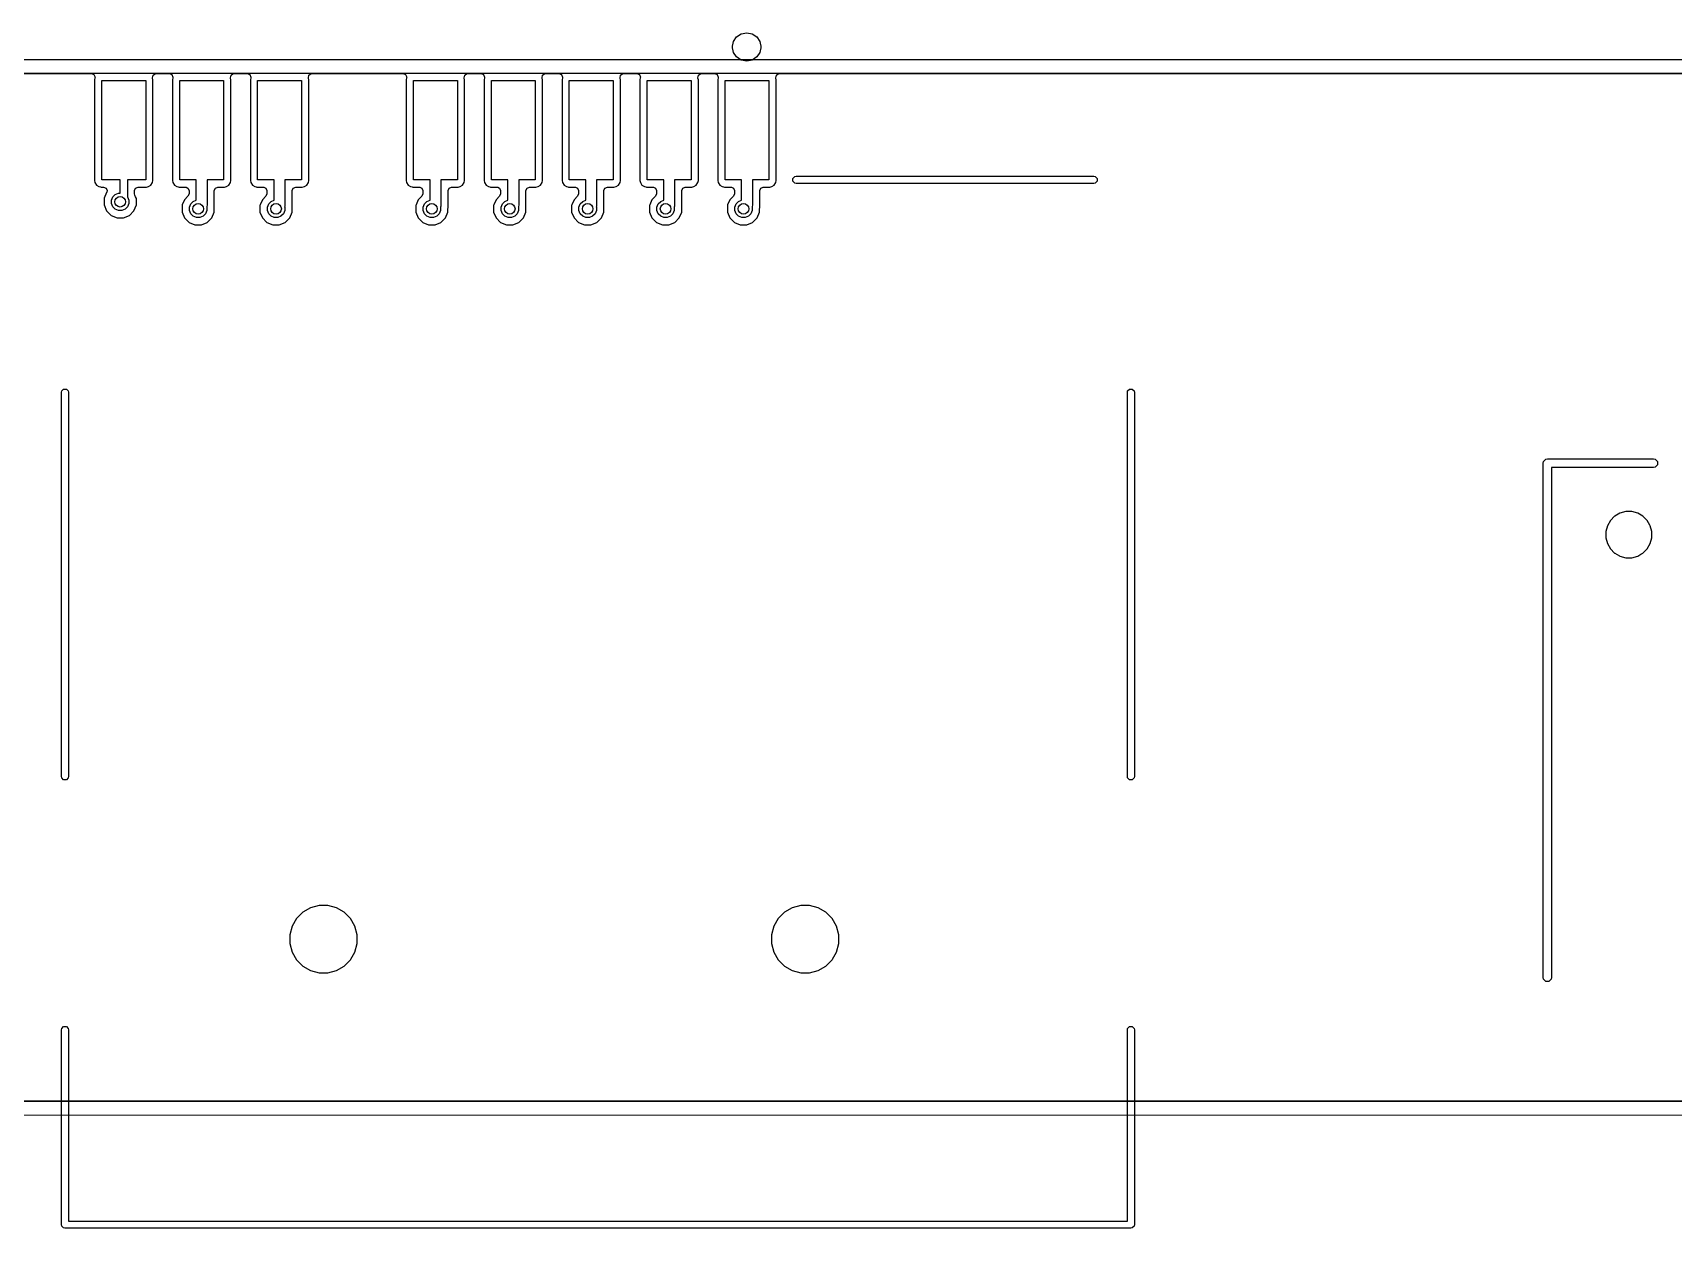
# Model space of a CAD drawing. Extents: x 92.1 to 184.9, y -117.4 to -66.6.
# Drawn here: x 109.37 to 132.53, y -117.39 to -100.52 of the extents above; entities that cross this region are included whole.
import ezdxf

# ---------------------------------------------------------------- set-up
doc = ezdxf.new("R2010")
doc.units = 0
doc.layers.add('BLACK', color=7, linetype='CONTINUOUS')

msp = doc.modelspace()

# ---------------------------------------------------------------- linework, layer by layer
at = {"layer": 'BLACK', "linetype": 'CONTINUOUS'}
for p, q in [((119.368463, -100.530224), (119.445, -100.515)), ((119.445, -100.515), (119.521537, -100.530224)), ((119.245, -100.715), (119.246921, -100.705342)), ((119.246921, -100.724657), (119.245, -100.715)), ((119.246921, -100.695491), (119.25069, -100.68639)), ((119.246921, -100.705342), (119.246921, -100.695491)), ((119.246921, -100.734509), (119.246921, -100.724657)), ((119.25069, -100.743609), (119.246921, -100.734509)), ((119.25069, -100.68639), (119.260224, -100.638463)), ((119.260224, -100.791537), (119.25069, -100.743609)), ((119.260224, -100.638463), (119.303579, -100.573579)), ((119.303579, -100.573579), (119.368463, -100.530224)), ((119.521537, -100.530224), (119.586421, -100.573579)), ((119.586421, -100.573579), (119.629776, -100.638463)), ((119.629776, -100.638463), (119.639309, -100.68639)), ((119.639309, -100.743609), (119.629776, -100.791537)), ((119.639309, -100.68639), (119.643079, -100.695491)), ((119.643079, -100.734509), (119.639309, -100.743609)), ((119.643079, -100.695491), (119.643079, -100.705342)), ((119.643079, -100.705342), (119.645, -100.715)), ((119.645, -100.715), (119.643079, -100.724657)), ((119.643079, -100.724657), (119.643079, -100.734509)), ((93.2, -100.89), (147.2, -100.89)), ((119.303579, -100.856421), (119.260224, -100.791537)), ((119.368463, -100.899776), (119.303579, -100.856421)), ((119.445, -100.915), (119.368463, -100.899776)), ((119.521537, -100.899776), (119.445, -100.915)), ((119.586421, -100.856421), (119.521537, -100.899776)), ((119.629776, -100.791537), (119.586421, -100.856421)), ((147.2, -101.09), (93.200003, -101.09)), ((93.232752, -101.0905), (110.194358, -101.0905)), ((110.194358, -101.0905), (110.229713, -101.105145)), ((110.229713, -101.105145), (110.244358, -101.1405)), ((110.243398, -101.150252), (110.2375, -101.179905)), ((110.2375, -101.179905), (110.2375, -101.179906)), ((110.2375, -101.179906), (110.2375, -101.179908)), ((110.2375, -101.179908), (110.2375, -102.600091)), ((110.244358, -101.1405), (110.243398, -101.150252)), ((110.34, -102.59), (110.34, -101.19)), ((110.34, -101.19), (110.96, -101.19)), ((110.96, -101.19), (110.96, -102.59)), ((111.056602, -101.150252), (111.06407, -101.11272)), ((111.057451, -101.154521), (111.056602, -101.150252)), ((111.062499, -101.179906), (111.057451, -101.154521)), ((111.0625, -102.600095), (111.062499, -101.179906)), ((111.06407, -101.11272), (111.09589, -101.09146)), ((111.09589, -101.09146), (111.105642, -101.0905)), ((111.105642, -101.0905), (111.294358, -101.0905)), ((111.294358, -101.0905), (111.329713, -101.105145)), ((111.329713, -101.105145), (111.344358, -101.1405)), ((111.343398, -101.150252), (111.3375, -101.179905)), ((111.3375, -101.179905), (111.3375, -101.179906)), ((111.3375, -101.179906), (111.3375, -101.179908)), ((111.3375, -101.179908), (111.3375, -102.600091)), ((111.344358, -101.1405), (111.343398, -101.150252)), ((111.44, -102.59), (111.44, -101.19)), ((111.44, -101.19), (112.06, -101.19)), ((112.06, -101.19), (112.06, -102.59)), ((112.156602, -101.150252), (112.16407, -101.11272)), ((112.157451, -101.154521), (112.156602, -101.150252)), ((112.162499, -101.179906), (112.157451, -101.154521)), ((112.1625, -102.600095), (112.162499, -101.179906)), ((112.16407, -101.11272), (112.19589, -101.09146)), ((112.19589, -101.09146), (112.205642, -101.0905)), ((112.205642, -101.0905), (112.394358, -101.0905)), ((112.394358, -101.0905), (112.429713, -101.105145)), ((112.429713, -101.105145), (112.444358, -101.1405)), ((112.443398, -101.150252), (112.4375, -101.179905)), ((112.4375, -101.179905), (112.4375, -101.179906)), ((112.4375, -101.179906), (112.4375, -101.179908)), ((112.4375, -101.179908), (112.4375, -102.600091)), ((112.444358, -101.1405), (112.443398, -101.150252)), ((112.54, -102.59), (112.54, -101.19)), ((112.54, -101.19), (113.16, -101.19)), ((113.16, -101.19), (113.16, -102.59)), ((113.256602, -101.150252), (113.26407, -101.11272)), ((113.257451, -101.154521), (113.256602, -101.150252)), ((113.262499, -101.179906), (113.257451, -101.154521)), ((113.2625, -102.600095), (113.262499, -101.179906)), ((113.26407, -101.11272), (113.29589, -101.09146)), ((113.29589, -101.09146), (113.305642, -101.0905)), ((113.305642, -101.0905), (114.594358, -101.0905)), ((114.594358, -101.0905), (114.629713, -101.105145)), ((114.629713, -101.105145), (114.644358, -101.1405)), ((114.643398, -101.150252), (114.6375, -101.179905)), ((114.6375, -101.179905), (114.6375, -101.179906)), ((114.6375, -101.179906), (114.6375, -101.179908)), ((114.6375, -101.179908), (114.6375, -102.600091)), ((114.644358, -101.1405), (114.643398, -101.150252)), ((114.74, -102.59), (114.74, -101.19)), ((114.74, -101.19), (115.36, -101.19)), ((115.36, -101.19), (115.36, -102.59)), ((115.456602, -101.150252), (115.46407, -101.11272)), ((115.457451, -101.154521), (115.456602, -101.150252)), ((115.462499, -101.179906), (115.457451, -101.154521)), ((115.4625, -102.600095), (115.462499, -101.179906)), ((115.46407, -101.11272), (115.49589, -101.09146)), ((115.49589, -101.09146), (115.505642, -101.0905)), ((115.505642, -101.0905), (115.694358, -101.0905)), ((115.694358, -101.0905), (115.729713, -101.105145)), ((115.729713, -101.105145), (115.744358, -101.1405)), ((115.743398, -101.150252), (115.7375, -101.179905)), ((115.7375, -101.179905), (115.7375, -101.179906)), ((115.7375, -101.179906), (115.7375, -101.179908)), ((115.7375, -101.179908), (115.7375, -102.600091)), ((115.744358, -101.1405), (115.743398, -101.150252)), ((115.84, -102.59), (115.84, -101.19)), ((115.84, -101.19), (116.46, -101.19)), ((116.46, -101.19), (116.46, -102.59)), ((116.556602, -101.150252), (116.56407, -101.11272)), ((116.557451, -101.154521), (116.556602, -101.150252)), ((116.562499, -101.179906), (116.557451, -101.154521)), ((116.5625, -102.600095), (116.562499, -101.179906)), ((116.56407, -101.11272), (116.59589, -101.09146)), ((116.59589, -101.09146), (116.605642, -101.0905)), ((116.605642, -101.0905), (116.794358, -101.0905)), ((116.794358, -101.0905), (116.829713, -101.105145)), ((116.829713, -101.105145), (116.844358, -101.1405)), ((116.843398, -101.150252), (116.8375, -101.179905)), ((116.8375, -101.179905), (116.8375, -101.179906)), ((116.8375, -101.179906), (116.8375, -101.179908)), ((116.8375, -101.179908), (116.8375, -102.600091)), ((116.844358, -101.1405), (116.843398, -101.150252)), ((116.94, -102.59), (116.94, -101.19)), ((116.94, -101.19), (117.56, -101.19)), ((117.56, -101.19), (117.56, -102.59)), ((117.656602, -101.150252), (117.66407, -101.11272)), ((117.657451, -101.154521), (117.656602, -101.150252)), ((117.662499, -101.179906), (117.657451, -101.154521)), ((117.6625, -102.600095), (117.662499, -101.179906)), ((117.66407, -101.11272), (117.69589, -101.09146)), ((117.69589, -101.09146), (117.705642, -101.0905)), ((117.705642, -101.0905), (117.894358, -101.0905)), ((117.894358, -101.0905), (117.929713, -101.105145)), ((117.929713, -101.105145), (117.944358, -101.1405)), ((117.943398, -101.150252), (117.9375, -101.179905)), ((117.9375, -101.179905), (117.9375, -101.179906)), ((117.9375, -101.179906), (117.9375, -101.179908)), ((117.9375, -101.179908), (117.9375, -102.600091)), ((117.944358, -101.1405), (117.943398, -101.150252)), ((118.04, -102.59), (118.04, -101.19)), ((118.04, -101.19), (118.66, -101.19)), ((118.66, -101.19), (118.66, -102.59)), ((118.756602, -101.150252), (118.76407, -101.11272)), ((118.757451, -101.154521), (118.756602, -101.150252)), ((118.762499, -101.179906), (118.757451, -101.154521)), ((118.7625, -102.600095), (118.762499, -101.179906)), ((118.76407, -101.11272), (118.79589, -101.09146)), ((118.79589, -101.09146), (118.805642, -101.0905)), ((118.805642, -101.0905), (118.994358, -101.0905)), ((118.994358, -101.0905), (119.029713, -101.105145)), ((119.029713, -101.105145), (119.044358, -101.1405)), ((119.043398, -101.150252), (119.0375, -101.179905)), ((119.0375, -101.179905), (119.0375, -101.179906)), ((119.0375, -101.179906), (119.0375, -101.179908)), ((119.0375, -101.179908), (119.0375, -102.600091)), ((119.044358, -101.1405), (119.043398, -101.150252)), ((119.14, -102.59), (119.14, -101.19)), ((119.14, -101.19), (119.76, -101.19)), ((119.76, -101.19), (119.76, -102.59)), ((119.856602, -101.150252), (119.86407, -101.11272)), ((119.857451, -101.154521), (119.856602, -101.150252)), ((119.862499, -101.179906), (119.857451, -101.154521)), ((119.8625, -102.600095), (119.862499, -101.179906)), ((119.86407, -101.11272), (119.89589, -101.09146)), ((119.89589, -101.09146), (119.905642, -101.0905)), ((119.905642, -101.0905), (142.9125, -101.0905)), ((110.2375, -102.600091), (110.237501, -102.600094)), ((110.237501, -102.600094), (110.243447, -102.629993)), ((110.5992, -102.59), (110.34, -102.59)), ((110.5992, -102.777402), (110.5992, -102.59)), ((110.96, -102.59), (110.7008, -102.59)), ((110.7008, -102.59), (110.7008, -102.82742)), ((111.056553, -102.629993), (111.0625, -102.600095)), ((111.3375, -102.600091), (111.337501, -102.600094)), ((111.337501, -102.600094), (111.343447, -102.629993)), ((111.6738, -102.59), (111.44, -102.59)), ((111.6738, -102.878153), (111.6738, -102.59)), ((112.06, -102.59), (111.8262, -102.59)), ((111.8262, -102.59), (111.8262, -102.95)), ((112.156553, -102.629993), (112.1625, -102.600095)), ((112.4375, -102.600091), (112.437501, -102.600094)), ((112.437501, -102.600094), (112.443447, -102.629993)), ((112.7738, -102.59), (112.54, -102.59)), ((112.7738, -102.878153), (112.7738, -102.59)), ((113.16, -102.59), (112.9262, -102.59)), ((112.9262, -102.59), (112.9262, -102.95)), ((113.256553, -102.629993), (113.2625, -102.600095)), ((114.6375, -102.600091), (114.637501, -102.600094)), ((114.637501, -102.600094), (114.643447, -102.629993)), ((114.9738, -102.59), (114.74, -102.59)), ((114.9738, -102.878153), (114.9738, -102.59)), ((115.36, -102.59), (115.1262, -102.59)), ((115.1262, -102.59), (115.1262, -102.95)), ((115.456553, -102.629993), (115.4625, -102.600095)), ((115.7375, -102.600091), (115.737501, -102.600094)), ((115.737501, -102.600094), (115.743447, -102.629993)), ((116.0738, -102.59), (115.84, -102.59)), ((116.0738, -102.878153), (116.0738, -102.59)), ((116.46, -102.59), (116.2262, -102.59)), ((116.2262, -102.59), (116.2262, -102.95)), ((116.556553, -102.629993), (116.5625, -102.600095)), ((116.8375, -102.600091), (116.837501, -102.600094)), ((116.837501, -102.600094), (116.843447, -102.629993)), ((117.1738, -102.59), (116.94, -102.59)), ((117.1738, -102.878153), (117.1738, -102.59)), ((117.56, -102.59), (117.3262, -102.59)), ((117.3262, -102.59), (117.3262, -102.95)), ((117.656553, -102.629993), (117.6625, -102.600095)), ((117.9375, -102.600091), (117.937501, -102.600094)), ((117.937501, -102.600094), (117.943447, -102.629993)), ((118.2738, -102.59), (118.04, -102.59)), ((118.2738, -102.878153), (118.2738, -102.59)), ((118.66, -102.59), (118.4262, -102.59)), ((118.4262, -102.59), (118.4262, -102.95)), ((118.756553, -102.629993), (118.7625, -102.600095)), ((119.0375, -102.600091), (119.037501, -102.600094)), ((119.037501, -102.600094), (119.043447, -102.629993)), ((119.3738, -102.59), (119.14, -102.59)), ((119.3738, -102.878153), (119.3738, -102.59)), ((119.76, -102.59), (119.5262, -102.59)), ((119.5262, -102.59), (119.5262, -102.95)), ((119.856553, -102.629993), (119.8625, -102.600095)), ((120.098806, -102.570866), (120.125866, -102.543806)), ((120.098806, -102.609134), (120.098806, -102.570866)), ((120.125866, -102.543806), (120.145, -102.54)), ((120.145, -102.54), (124.345, -102.54)), ((124.345, -102.54), (124.364134, -102.543806)), ((124.364134, -102.543806), (124.391194, -102.570866)), ((124.391194, -102.570866), (124.391194, -102.609134)), ((110.243447, -102.629993), (110.266102, -102.663898)), ((110.266102, -102.663898), (110.300007, -102.686553)), ((110.300007, -102.686553), (110.300009, -102.686553)), ((110.300009, -102.686553), (110.30001, -102.686554)), ((110.30001, -102.686554), (110.319847, -102.690499)), ((110.319847, -102.690499), (110.329905, -102.6925)), ((110.329905, -102.6925), (110.366132, -102.692499)), ((110.366132, -102.692499), (110.401486, -102.707143)), ((110.407135, -102.771131), (110.37387, -102.85144)), ((110.401486, -102.707143), (110.416132, -102.742498)), ((110.407709, -102.770273), (110.407135, -102.771131)), ((110.408304, -102.768309), (110.407709, -102.770273)), ((110.40902, -102.766582), (110.408304, -102.768309)), ((110.416132, -102.742498), (110.408849, -102.766511)), ((110.408849, -102.766511), (110.40902, -102.766582)), ((110.477402, -102.875614), (110.496066, -102.830554)), ((110.496066, -102.830554), (110.530554, -102.796066)), ((110.530554, -102.796066), (110.575614, -102.777402)), ((110.575614, -102.777402), (110.5992, -102.777402)), ((110.7008, -102.82742), (110.703934, -102.830554)), ((110.703934, -102.830554), (110.722598, -102.875614)), ((110.8033, -102.742499), (110.817945, -102.707144)), ((110.8033, -102.786377), (110.8033, -102.742499)), ((110.807106, -102.805511), (110.8033, -102.786377)), ((110.816684, -102.828636), (110.807106, -102.805511)), ((110.8275, -102.854747), (110.816684, -102.828636)), ((110.817945, -102.707144), (110.8533, -102.692499)), ((110.8533, -102.692499), (110.970092, -102.692499)), ((110.970092, -102.692499), (110.970094, -102.692499)), ((110.970094, -102.692499), (110.999993, -102.686553)), ((110.999993, -102.686553), (111.033898, -102.663898)), ((111.033898, -102.663898), (111.056553, -102.629993)), ((111.343447, -102.629993), (111.366102, -102.663898)), ((111.366102, -102.663898), (111.400007, -102.686553)), ((111.400007, -102.686553), (111.400009, -102.686553)), ((111.400009, -102.686553), (111.40001, -102.686554)), ((111.40001, -102.686554), (111.419847, -102.690499)), ((111.419847, -102.690499), (111.429905, -102.6925)), ((111.429905, -102.6925), (111.5213, -102.692499)), ((111.556656, -102.821611), (111.507136, -102.871131)), ((111.5213, -102.692499), (111.529199, -102.695771)), ((111.529199, -102.695771), (111.556655, -102.707143)), ((111.556655, -102.707143), (111.571145, -102.742123)), ((111.5713, -102.786256), (111.556656, -102.821611)), ((111.571145, -102.742123), (111.5713, -102.742499)), ((111.5713, -102.742499), (111.5713, -102.786256)), ((111.9287, -102.742498), (111.943345, -102.707144)), ((111.9287, -102.914454), (111.9287, -102.742498)), ((111.943345, -102.707144), (111.9787, -102.692499)), ((111.9787, -102.692499), (112.070092, -102.692499)), ((112.070092, -102.692499), (112.070094, -102.692499)), ((112.070094, -102.692499), (112.099993, -102.686553)), ((112.099993, -102.686553), (112.133898, -102.663898)), ((112.133898, -102.663898), (112.156553, -102.629993)), ((112.443447, -102.629993), (112.466102, -102.663898)), ((112.466102, -102.663898), (112.500007, -102.686553)), ((112.500007, -102.686553), (112.500009, -102.686553)), ((112.500009, -102.686553), (112.50001, -102.686554)), ((112.50001, -102.686554), (112.519847, -102.690499)), ((112.519847, -102.690499), (112.529905, -102.6925)), ((112.529905, -102.6925), (112.6213, -102.692499)), ((112.656656, -102.821611), (112.607136, -102.871131)), ((112.6213, -102.692499), (112.629199, -102.695771)), ((112.629199, -102.695771), (112.656655, -102.707143)), ((112.656655, -102.707143), (112.671145, -102.742123)), ((112.6713, -102.786256), (112.656656, -102.821611)), ((112.671145, -102.742123), (112.6713, -102.742499)), ((112.6713, -102.742499), (112.6713, -102.786256)), ((113.0287, -102.742498), (113.043345, -102.707144)), ((113.0287, -102.914454), (113.0287, -102.742498)), ((113.043345, -102.707144), (113.0787, -102.692499)), ((113.0787, -102.692499), (113.170092, -102.692499)), ((113.170092, -102.692499), (113.170094, -102.692499)), ((113.170094, -102.692499), (113.199993, -102.686553)), ((113.199993, -102.686553), (113.233898, -102.663898)), ((113.233898, -102.663898), (113.256553, -102.629993)), ((114.643447, -102.629993), (114.666102, -102.663898)), ((114.666102, -102.663898), (114.700007, -102.686553)), ((114.700007, -102.686553), (114.700009, -102.686553)), ((114.700009, -102.686553), (114.70001, -102.686554)), ((114.70001, -102.686554), (114.719847, -102.690499)), ((114.719847, -102.690499), (114.729905, -102.6925)), ((114.729905, -102.6925), (114.8213, -102.692499)), ((114.856656, -102.821611), (114.807136, -102.871131)), ((114.8213, -102.692499), (114.829199, -102.695771)), ((114.829199, -102.695771), (114.856655, -102.707143)), ((114.856655, -102.707143), (114.871145, -102.742123)), ((114.8713, -102.786256), (114.856656, -102.821611)), ((114.871145, -102.742123), (114.8713, -102.742499)), ((114.8713, -102.742499), (114.8713, -102.786256)), ((115.2287, -102.742498), (115.243345, -102.707144)), ((115.2287, -102.914454), (115.2287, -102.742498)), ((115.243345, -102.707144), (115.2787, -102.692499)), ((115.2787, -102.692499), (115.370092, -102.692499)), ((115.370092, -102.692499), (115.370094, -102.692499)), ((115.370094, -102.692499), (115.399993, -102.686553)), ((115.399993, -102.686553), (115.433898, -102.663898)), ((115.433898, -102.663898), (115.456553, -102.629993)), ((115.743447, -102.629993), (115.766102, -102.663898)), ((115.766102, -102.663898), (115.800007, -102.686553)), ((115.800007, -102.686553), (115.800009, -102.686553)), ((115.800009, -102.686553), (115.80001, -102.686554)), ((115.80001, -102.686554), (115.819847, -102.690499)), ((115.819847, -102.690499), (115.829905, -102.6925)), ((115.829905, -102.6925), (115.9213, -102.692499)), ((115.956656, -102.821611), (115.907136, -102.871131)), ((115.9213, -102.692499), (115.929199, -102.695771)), ((115.929199, -102.695771), (115.956655, -102.707143)), ((115.956655, -102.707143), (115.971145, -102.742123)), ((115.9713, -102.786256), (115.956656, -102.821611)), ((115.971145, -102.742123), (115.9713, -102.742499)), ((115.9713, -102.742499), (115.9713, -102.786256)), ((116.3287, -102.742498), (116.343345, -102.707144)), ((116.3287, -102.914454), (116.3287, -102.742498)), ((116.343345, -102.707144), (116.3787, -102.692499)), ((116.3787, -102.692499), (116.470092, -102.692499)), ((116.470092, -102.692499), (116.470094, -102.692499)), ((116.470094, -102.692499), (116.499993, -102.686553)), ((116.499993, -102.686553), (116.533898, -102.663898)), ((116.533898, -102.663898), (116.556553, -102.629993)), ((116.843447, -102.629993), (116.866102, -102.663898)), ((116.866102, -102.663898), (116.900007, -102.686553)), ((116.900007, -102.686553), (116.900009, -102.686553)), ((116.900009, -102.686553), (116.90001, -102.686554)), ((116.90001, -102.686554), (116.919847, -102.690499)), ((116.919847, -102.690499), (116.929905, -102.6925)), ((116.929905, -102.6925), (117.0213, -102.692499)), ((117.056656, -102.821611), (117.007136, -102.871131)), ((117.0213, -102.692499), (117.029199, -102.695771)), ((117.029199, -102.695771), (117.056655, -102.707143)), ((117.056655, -102.707143), (117.071145, -102.742123)), ((117.0713, -102.786256), (117.056656, -102.821611)), ((117.071145, -102.742123), (117.0713, -102.742499)), ((117.0713, -102.742499), (117.0713, -102.786256)), ((117.4287, -102.742498), (117.443345, -102.707144)), ((117.4287, -102.914454), (117.4287, -102.742498)), ((117.443345, -102.707144), (117.4787, -102.692499)), ((117.4787, -102.692499), (117.570092, -102.692499)), ((117.570092, -102.692499), (117.570094, -102.692499)), ((117.570094, -102.692499), (117.599993, -102.686553)), ((117.599993, -102.686553), (117.633898, -102.663898)), ((117.633898, -102.663898), (117.656553, -102.629993)), ((117.943447, -102.629993), (117.966102, -102.663898)), ((117.966102, -102.663898), (118.000007, -102.686553)), ((118.000007, -102.686553), (118.000009, -102.686553)), ((118.000009, -102.686553), (118.00001, -102.686554)), ((118.00001, -102.686554), (118.019847, -102.690499)), ((118.019847, -102.690499), (118.029905, -102.6925)), ((118.029905, -102.6925), (118.1213, -102.692499)), ((118.156656, -102.821611), (118.107136, -102.871131)), ((118.1213, -102.692499), (118.129199, -102.695771)), ((118.129199, -102.695771), (118.156655, -102.707143)), ((118.156655, -102.707143), (118.171145, -102.742123)), ((118.1713, -102.786256), (118.156656, -102.821611)), ((118.171145, -102.742123), (118.1713, -102.742499)), ((118.1713, -102.742499), (118.1713, -102.786256)), ((118.5287, -102.742498), (118.543345, -102.707144)), ((118.5287, -102.914454), (118.5287, -102.742498)), ((118.543345, -102.707144), (118.5787, -102.692499)), ((118.5787, -102.692499), (118.670092, -102.692499)), ((118.670092, -102.692499), (118.670094, -102.692499)), ((118.670094, -102.692499), (118.699993, -102.686553)), ((118.699993, -102.686553), (118.733898, -102.663898)), ((118.733898, -102.663898), (118.756553, -102.629993)), ((119.043447, -102.629993), (119.066102, -102.663898)), ((119.066102, -102.663898), (119.100007, -102.686553)), ((119.100007, -102.686553), (119.100009, -102.686553)), ((119.100009, -102.686553), (119.10001, -102.686554)), ((119.10001, -102.686554), (119.119847, -102.690499)), ((119.119847, -102.690499), (119.129905, -102.6925)), ((119.129905, -102.6925), (119.2213, -102.692499)), ((119.256656, -102.821611), (119.207136, -102.871131)), ((119.2213, -102.692499), (119.229199, -102.695771)), ((119.229199, -102.695771), (119.256655, -102.707143)), ((119.256655, -102.707143), (119.271145, -102.742123)), ((119.2713, -102.786256), (119.256656, -102.821611)), ((119.271145, -102.742123), (119.2713, -102.742499)), ((119.2713, -102.742499), (119.2713, -102.786256)), ((119.6287, -102.742498), (119.643345, -102.707144)), ((119.6287, -102.914454), (119.6287, -102.742498)), ((119.643345, -102.707144), (119.6787, -102.692499)), ((119.6787, -102.692499), (119.770092, -102.692499)), ((119.770092, -102.692499), (119.770094, -102.692499)), ((119.770094, -102.692499), (119.799993, -102.686553)), ((119.799993, -102.686553), (119.833898, -102.663898)), ((119.833898, -102.663898), (119.856553, -102.629993)), ((120.125866, -102.636194), (120.098806, -102.609134)), ((120.145, -102.64), (120.125866, -102.636194)), ((124.345, -102.64), (120.145, -102.64)), ((124.364134, -102.636194), (124.345, -102.64)), ((124.391194, -102.609134), (124.364134, -102.636194)), ((110.37387, -102.85144), (110.3725, -102.854747)), ((110.3725, -102.854747), (110.3725, -102.945253)), ((110.3725, -102.945253), (110.407135, -103.028868)), ((110.407135, -103.028868), (110.471132, -103.092865)), ((110.477402, -102.924386), (110.477402, -102.875614)), ((110.496066, -102.969446), (110.477402, -102.924386)), ((110.530554, -103.003934), (110.496066, -102.969446)), ((110.575614, -103.022598), (110.530554, -103.003934)), ((110.624386, -103.022598), (110.575614, -103.022598)), ((110.669446, -103.003934), (110.624386, -103.022598)), ((110.703934, -102.969446), (110.669446, -103.003934)), ((110.722598, -102.924386), (110.703934, -102.969446)), ((110.722598, -102.875614), (110.722598, -102.924386)), ((110.728868, -103.092865), (110.792865, -103.028868)), ((110.792865, -103.028868), (110.8275, -102.945253)), ((110.8275, -102.945253), (110.8275, -102.854747)), ((111.476433, -102.945253), (111.4725, -102.954747)), ((111.4725, -102.954747), (111.4725, -103.045253)), ((111.4725, -103.045253), (111.507135, -103.128868)), ((111.507134, -102.871134), (111.476433, -102.945253)), ((111.507136, -102.871131), (111.507134, -102.871134)), ((111.577402, -102.975614), (111.596066, -102.930554)), ((111.577402, -103.024386), (111.577402, -102.975614)), ((111.596066, -103.069446), (111.577402, -103.024386)), ((111.596066, -102.930554), (111.630554, -102.896066)), ((111.630554, -102.896066), (111.6738, -102.878153)), ((111.822598, -103.024386), (111.803934, -103.069446)), ((111.824736, -102.964866), (111.82144, -102.97282)), ((111.82144, -102.97282), (111.822598, -102.975614)), ((111.822598, -102.975614), (111.822598, -103.024386)), ((111.8262, -102.95), (111.824736, -102.964866)), ((111.892865, -103.128868), (111.9275, -103.045253)), ((111.9275, -102.996502), (111.928461, -102.986745)), ((111.9275, -103.045253), (111.9275, -102.996502)), ((111.928461, -102.986745), (111.928698, -102.985548)), ((111.928698, -102.985548), (111.9287, -102.985546)), ((111.9287, -102.985546), (111.9287, -102.914454)), ((112.576433, -102.945253), (112.5725, -102.954747)), ((112.5725, -102.954747), (112.5725, -103.045253)), ((112.5725, -103.045253), (112.607135, -103.128868)), ((112.607134, -102.871134), (112.576433, -102.945253)), ((112.607136, -102.871131), (112.607134, -102.871134)), ((112.677402, -102.975614), (112.696066, -102.930554)), ((112.677402, -103.024386), (112.677402, -102.975614)), ((112.696066, -103.069446), (112.677402, -103.024386)), ((112.696066, -102.930554), (112.730554, -102.896066)), ((112.730554, -102.896066), (112.7738, -102.878153)), ((112.922598, -103.024386), (112.903934, -103.069446)), ((112.924736, -102.964866), (112.92144, -102.97282)), ((112.92144, -102.97282), (112.922598, -102.975614)), ((112.922598, -102.975614), (112.922598, -103.024386)), ((112.9262, -102.95), (112.924736, -102.964866)), ((112.992865, -103.128868), (113.0275, -103.045253)), ((113.0275, -102.996502), (113.028461, -102.986745)), ((113.0275, -103.045253), (113.0275, -102.996502)), ((113.028461, -102.986745), (113.028698, -102.985548)), ((113.028698, -102.985548), (113.0287, -102.985546)), ((113.0287, -102.985546), (113.0287, -102.914454)), ((114.776433, -102.945253), (114.7725, -102.954747)), ((114.7725, -102.954747), (114.7725, -103.045253)), ((114.7725, -103.045253), (114.807135, -103.128868)), ((114.807134, -102.871134), (114.776433, -102.945253)), ((114.807136, -102.871131), (114.807134, -102.871134)), ((114.877402, -102.975614), (114.896066, -102.930554)), ((114.877402, -103.024386), (114.877402, -102.975614)), ((114.896066, -103.069446), (114.877402, -103.024386)), ((114.896066, -102.930554), (114.930554, -102.896066)), ((114.930554, -102.896066), (114.9738, -102.878153)), ((115.122598, -103.024386), (115.103934, -103.069446)), ((115.124736, -102.964866), (115.12144, -102.97282)), ((115.12144, -102.97282), (115.122598, -102.975614)), ((115.122598, -102.975614), (115.122598, -103.024386)), ((115.1262, -102.95), (115.124736, -102.964866)), ((115.192865, -103.128868), (115.2275, -103.045253)), ((115.2275, -102.996502), (115.228461, -102.986745)), ((115.2275, -103.045253), (115.2275, -102.996502)), ((115.228461, -102.986745), (115.228698, -102.985548)), ((115.228698, -102.985548), (115.2287, -102.985546)), ((115.2287, -102.985546), (115.2287, -102.914454)), ((115.876433, -102.945253), (115.8725, -102.954747)), ((115.8725, -102.954747), (115.8725, -103.045253)), ((115.8725, -103.045253), (115.907135, -103.128868)), ((115.907134, -102.871134), (115.876433, -102.945253)), ((115.907136, -102.871131), (115.907134, -102.871134)), ((115.977402, -102.975614), (115.996066, -102.930554)), ((115.977402, -103.024386), (115.977402, -102.975614)), ((115.996066, -103.069446), (115.977402, -103.024386)), ((115.996066, -102.930554), (116.030554, -102.896066)), ((116.030554, -102.896066), (116.0738, -102.878153)), ((116.222598, -103.024386), (116.203934, -103.069446)), ((116.224736, -102.964866), (116.22144, -102.97282)), ((116.22144, -102.97282), (116.222598, -102.975614)), ((116.222598, -102.975614), (116.222598, -103.024386)), ((116.2262, -102.95), (116.224736, -102.964866)), ((116.292865, -103.128868), (116.3275, -103.045253)), ((116.3275, -102.996502), (116.328461, -102.986745)), ((116.3275, -103.045253), (116.3275, -102.996502)), ((116.328461, -102.986745), (116.328698, -102.985548)), ((116.328698, -102.985548), (116.3287, -102.985546)), ((116.3287, -102.985546), (116.3287, -102.914454)), ((116.976433, -102.945253), (116.9725, -102.954747)), ((116.9725, -102.954747), (116.9725, -103.045253)), ((116.9725, -103.045253), (117.007135, -103.128868)), ((117.007134, -102.871134), (116.976433, -102.945253)), ((117.007136, -102.871131), (117.007134, -102.871134)), ((117.077402, -102.975614), (117.096066, -102.930554)), ((117.077402, -103.024386), (117.077402, -102.975614)), ((117.096066, -103.069446), (117.077402, -103.024386)), ((117.096066, -102.930554), (117.130554, -102.896066)), ((117.130554, -102.896066), (117.1738, -102.878153)), ((117.322598, -103.024386), (117.303934, -103.069446)), ((117.324736, -102.964866), (117.32144, -102.97282)), ((117.32144, -102.97282), (117.322598, -102.975614)), ((117.322598, -102.975614), (117.322598, -103.024386)), ((117.3262, -102.95), (117.324736, -102.964866)), ((117.392865, -103.128868), (117.4275, -103.045253)), ((117.4275, -102.996502), (117.428461, -102.986745)), ((117.4275, -103.045253), (117.4275, -102.996502)), ((117.428461, -102.986745), (117.428698, -102.985548)), ((117.428698, -102.985548), (117.4287, -102.985546)), ((117.4287, -102.985546), (117.4287, -102.914454)), ((118.076433, -102.945253), (118.0725, -102.954747)), ((118.0725, -102.954747), (118.0725, -103.045253)), ((118.0725, -103.045253), (118.107135, -103.128868)), ((118.107134, -102.871134), (118.076433, -102.945253)), ((118.107136, -102.871131), (118.107134, -102.871134)), ((118.177402, -102.975614), (118.196066, -102.930554)), ((118.177402, -103.024386), (118.177402, -102.975614)), ((118.196066, -103.069446), (118.177402, -103.024386)), ((118.196066, -102.930554), (118.230554, -102.896066)), ((118.230554, -102.896066), (118.2738, -102.878153)), ((118.422598, -103.024386), (118.403934, -103.069446)), ((118.424736, -102.964866), (118.42144, -102.97282)), ((118.42144, -102.97282), (118.422598, -102.975614)), ((118.422598, -102.975614), (118.422598, -103.024386)), ((118.4262, -102.95), (118.424736, -102.964866)), ((118.492865, -103.128868), (118.5275, -103.045253)), ((118.5275, -102.996502), (118.528461, -102.986745)), ((118.5275, -103.045253), (118.5275, -102.996502)), ((118.528461, -102.986745), (118.528698, -102.985548)), ((118.528698, -102.985548), (118.5287, -102.985546)), ((118.5287, -102.985546), (118.5287, -102.914454)), ((119.176433, -102.945253), (119.1725, -102.954747)), ((119.1725, -102.954747), (119.1725, -103.045253)), ((119.1725, -103.045253), (119.207135, -103.128868)), ((119.207134, -102.871134), (119.176433, -102.945253)), ((119.207136, -102.871131), (119.207134, -102.871134)), ((119.277402, -102.975614), (119.296066, -102.930554)), ((119.277402, -103.024386), (119.277402, -102.975614)), ((119.296066, -103.069446), (119.277402, -103.024386)), ((119.296066, -102.930554), (119.330554, -102.896066)), ((119.330554, -102.896066), (119.3738, -102.878153)), ((119.522598, -103.024386), (119.503934, -103.069446)), ((119.524736, -102.964866), (119.52144, -102.97282)), ((119.52144, -102.97282), (119.522598, -102.975614)), ((119.522598, -102.975614), (119.522598, -103.024386)), ((119.5262, -102.95), (119.524736, -102.964866)), ((119.592865, -103.128868), (119.6275, -103.045253)), ((119.6275, -102.996502), (119.628461, -102.986745)), ((119.6275, -103.045253), (119.6275, -102.996502)), ((119.628461, -102.986745), (119.628698, -102.985548)), ((119.628698, -102.985548), (119.6287, -102.985546)), ((119.6287, -102.985546), (119.6287, -102.914454)), ((110.471132, -103.092865), (110.554747, -103.1275)), ((110.554747, -103.1275), (110.554749, -103.1275)), ((110.554749, -103.1275), (110.645251, -103.1275)), ((110.645251, -103.1275), (110.645253, -103.1275)), ((110.645253, -103.1275), (110.728868, -103.092865)), ((111.507135, -103.128868), (111.571132, -103.192865)), ((111.571132, -103.192865), (111.654747, -103.2275)), ((111.630554, -103.103934), (111.596066, -103.069446)), ((111.675614, -103.122598), (111.630554, -103.103934)), ((111.654747, -103.2275), (111.654749, -103.2275)), ((111.654749, -103.2275), (111.745251, -103.2275)), ((111.724386, -103.122598), (111.675614, -103.122598)), ((111.769446, -103.103934), (111.724386, -103.122598)), ((111.745251, -103.2275), (111.745253, -103.2275)), ((111.745253, -103.2275), (111.828868, -103.192865)), ((111.803934, -103.069446), (111.769446, -103.103934)), ((111.828868, -103.192865), (111.892865, -103.128868)), ((112.607135, -103.128868), (112.671132, -103.192865)), ((112.671132, -103.192865), (112.754747, -103.2275)), ((112.730554, -103.103934), (112.696066, -103.069446)), ((112.775614, -103.122598), (112.730554, -103.103934)), ((112.754747, -103.2275), (112.754749, -103.2275)), ((112.754749, -103.2275), (112.845251, -103.2275)), ((112.824386, -103.122598), (112.775614, -103.122598)), ((112.869446, -103.103934), (112.824386, -103.122598)), ((112.845251, -103.2275), (112.845253, -103.2275)), ((112.845253, -103.2275), (112.928868, -103.192865)), ((112.903934, -103.069446), (112.869446, -103.103934)), ((112.928868, -103.192865), (112.992865, -103.128868)), ((114.807135, -103.128868), (114.871132, -103.192865)), ((114.871132, -103.192865), (114.954747, -103.2275)), ((114.930554, -103.103934), (114.896066, -103.069446)), ((114.975614, -103.122598), (114.930554, -103.103934)), ((114.954747, -103.2275), (114.954749, -103.2275)), ((114.954749, -103.2275), (115.045251, -103.2275)), ((115.024386, -103.122598), (114.975614, -103.122598)), ((115.069446, -103.103934), (115.024386, -103.122598)), ((115.045251, -103.2275), (115.045253, -103.2275)), ((115.045253, -103.2275), (115.128868, -103.192865)), ((115.103934, -103.069446), (115.069446, -103.103934)), ((115.128868, -103.192865), (115.192865, -103.128868)), ((115.907135, -103.128868), (115.971132, -103.192865)), ((115.971132, -103.192865), (116.054747, -103.2275)), ((116.030554, -103.103934), (115.996066, -103.069446)), ((116.075614, -103.122598), (116.030554, -103.103934)), ((116.054747, -103.2275), (116.054749, -103.2275)), ((116.054749, -103.2275), (116.145251, -103.2275)), ((116.124386, -103.122598), (116.075614, -103.122598)), ((116.169446, -103.103934), (116.124386, -103.122598)), ((116.145251, -103.2275), (116.145253, -103.2275)), ((116.145253, -103.2275), (116.228868, -103.192865)), ((116.203934, -103.069446), (116.169446, -103.103934)), ((116.228868, -103.192865), (116.292865, -103.128868)), ((117.007135, -103.128868), (117.071132, -103.192865)), ((117.071132, -103.192865), (117.154747, -103.2275)), ((117.130554, -103.103934), (117.096066, -103.069446)), ((117.175614, -103.122598), (117.130554, -103.103934)), ((117.154747, -103.2275), (117.154749, -103.2275)), ((117.154749, -103.2275), (117.245251, -103.2275)), ((117.224386, -103.122598), (117.175614, -103.122598)), ((117.269446, -103.103934), (117.224386, -103.122598)), ((117.245251, -103.2275), (117.245253, -103.2275)), ((117.245253, -103.2275), (117.328868, -103.192865)), ((117.303934, -103.069446), (117.269446, -103.103934)), ((117.328868, -103.192865), (117.392865, -103.128868)), ((118.107135, -103.128868), (118.171132, -103.192865)), ((118.171132, -103.192865), (118.254747, -103.2275)), ((118.230554, -103.103934), (118.196066, -103.069446)), ((118.275614, -103.122598), (118.230554, -103.103934)), ((118.254747, -103.2275), (118.254749, -103.2275)), ((118.254749, -103.2275), (118.345251, -103.2275)), ((118.324386, -103.122598), (118.275614, -103.122598)), ((118.369446, -103.103934), (118.324386, -103.122598)), ((118.345251, -103.2275), (118.345253, -103.2275)), ((118.345253, -103.2275), (118.428868, -103.192865)), ((118.403934, -103.069446), (118.369446, -103.103934)), ((118.428868, -103.192865), (118.492865, -103.128868)), ((119.207135, -103.128868), (119.271132, -103.192865)), ((119.271132, -103.192865), (119.354747, -103.2275)), ((119.330554, -103.103934), (119.296066, -103.069446)), ((119.375614, -103.122598), (119.330554, -103.103934)), ((119.354747, -103.2275), (119.354749, -103.2275)), ((119.354749, -103.2275), (119.445251, -103.2275)), ((119.424386, -103.122598), (119.375614, -103.122598)), ((119.469446, -103.103934), (119.424386, -103.122598)), ((119.445251, -103.2275), (119.445253, -103.2275)), ((119.445253, -103.2275), (119.528868, -103.192865)), ((119.503934, -103.069446), (119.469446, -103.103934)), ((119.528868, -103.192865), (119.592865, -103.128868)), ((109.77, -105.59), (109.773806, -105.570866)), ((109.77, -111.015), (109.77, -105.59)), ((109.773806, -105.570866), (109.800866, -105.543806)), ((109.800866, -105.543806), (109.839134, -105.543806)), ((109.839134, -105.543806), (109.866194, -105.570866)), ((109.866194, -105.570866), (109.87, -105.59)), ((109.87, -105.59), (109.87, -111.015)), ((124.82, -105.59), (124.823806, -105.570866)), ((124.82, -111.015), (124.82, -105.59)), ((124.823806, -105.570866), (124.850866, -105.543806)), ((124.850866, -105.543806), (124.889134, -105.543806)), ((124.889134, -105.543806), (124.916194, -105.570866)), ((124.916194, -105.570866), (124.92, -105.59)), ((124.92, -105.59), (124.92, -111.015)), ((130.694567, -106.567039), (130.727039, -106.534567)), ((130.727039, -106.534567), (130.75, -106.53)), ((130.75, -106.53), (132.25, -106.53)), ((132.25, -106.53), (132.272961, -106.534567)), ((132.272961, -106.534567), (132.305433, -106.567039)), ((130.69, -106.59), (130.694567, -106.567039)), ((130.69, -113.85), (130.69, -106.59)), ((132.25, -106.65), (130.81, -106.65)), ((130.81, -106.65), (130.81, -113.85)), ((132.272961, -106.645433), (132.25, -106.65)), ((132.305433, -106.612961), (132.272961, -106.645433)), ((132.305433, -106.567039), (132.305433, -106.612961)), ((131.639532, -107.40014), (131.596682, -107.47436)), ((131.639538, -107.400133), (131.639532, -107.40014)), ((131.700133, -107.339538), (131.639538, -107.400133)), ((131.70014, -107.339532), (131.700133, -107.339538)), ((131.77436, -107.296682), (131.70014, -107.339532)), ((131.857145, -107.2745), (131.77436, -107.296682)), ((131.857147, -107.2745), (131.857145, -107.2745)), ((131.942853, -107.2745), (131.857147, -107.2745)), ((131.942854, -107.2745), (131.942853, -107.2745)), ((132.025639, -107.296682), (131.942854, -107.2745)), ((132.099859, -107.339532), (132.025639, -107.296682)), ((132.099866, -107.339538), (132.099859, -107.339532)), ((132.160461, -107.400133), (132.099866, -107.339538)), ((132.160467, -107.40014), (132.160461, -107.400133)), ((132.197909, -107.464993), (132.160467, -107.40014)), ((132.203318, -107.474362), (132.197909, -107.464993)), ((131.596682, -107.47436), (131.5745, -107.557145)), ((131.5745, -107.557145), (131.5745, -107.642854)), ((131.5745, -107.642854), (131.596682, -107.725639)), ((132.2255, -107.557147), (132.203318, -107.474362)), ((132.203318, -107.725638), (132.2255, -107.642853)), ((132.2255, -107.642853), (132.2255, -107.557147)), ((131.596682, -107.725639), (131.639532, -107.799859)), ((131.639532, -107.799859), (131.639538, -107.799866)), ((131.639538, -107.799866), (131.700133, -107.860461)), ((131.700133, -107.860461), (131.70014, -107.860467)), ((131.70014, -107.860467), (131.769249, -107.900366)), ((131.769249, -107.900366), (131.774362, -107.903318)), ((131.774362, -107.903318), (131.857147, -107.9255)), ((131.857147, -107.9255), (131.857151, -107.9255)), ((131.857151, -107.9255), (131.942849, -107.9255)), ((131.942849, -107.9255), (131.942853, -107.9255)), ((131.942853, -107.9255), (132.025638, -107.903318)), ((132.025638, -107.903318), (132.071061, -107.877092)), ((132.071061, -107.877092), (132.099859, -107.860467)), ((132.099859, -107.860466), (132.099862, -107.860465)), ((132.099859, -107.860467), (132.099859, -107.860466)), ((132.099862, -107.860465), (132.160465, -107.799862)), ((132.160465, -107.799862), (132.203318, -107.725638)), ((109.773806, -111.034134), (109.77, -111.015)), ((109.800866, -111.061194), (109.773806, -111.034134)), ((109.839134, -111.061194), (109.800866, -111.061194)), ((109.866194, -111.034134), (109.839134, -111.061194)), ((109.87, -111.015), (109.866194, -111.034134)), ((124.823806, -111.034134), (124.82, -111.015)), ((124.850866, -111.061194), (124.823806, -111.034134)), ((124.889134, -111.061194), (124.850866, -111.061194)), ((124.916194, -111.034134), (124.889134, -111.061194)), ((124.92, -111.015), (124.916194, -111.034134)), ((113.089502, -113.018038), (113.026905, -113.126462)), ((113.089508, -113.018031), (113.089502, -113.018038)), ((113.178031, -112.929508), (113.089508, -113.018031)), ((113.178038, -112.929502), (113.178031, -112.929508)), ((113.286462, -112.866905), (113.178038, -112.929502)), ((113.286464, -112.866904), (113.286462, -112.866905)), ((113.407397, -112.8345), (113.286464, -112.866904)), ((113.407399, -112.8345), (113.407397, -112.8345)), ((113.532601, -112.8345), (113.407399, -112.8345)), ((113.532602, -112.8345), (113.532601, -112.8345)), ((113.653535, -112.866904), (113.532602, -112.8345)), ((113.653537, -112.866905), (113.653535, -112.866904)), ((113.761961, -112.929502), (113.653537, -112.866905)), ((113.761968, -112.929508), (113.761961, -112.929502)), ((113.850491, -113.018031), (113.761968, -112.929508)), ((113.850497, -113.018038), (113.850491, -113.018031)), ((113.913094, -113.126462), (113.850497, -113.018038)), ((119.889502, -113.018038), (119.826905, -113.126462)), ((119.889508, -113.018031), (119.889502, -113.018038)), ((119.978031, -112.929508), (119.889508, -113.018031)), ((119.978038, -112.929502), (119.978031, -112.929508)), ((120.086462, -112.866905), (119.978038, -112.929502)), ((120.086464, -112.866904), (120.086462, -112.866905)), ((120.207397, -112.8345), (120.086464, -112.866904)), ((120.207399, -112.8345), (120.207397, -112.8345)), ((120.332601, -112.8345), (120.207399, -112.8345)), ((120.332602, -112.8345), (120.332601, -112.8345)), ((120.453535, -112.866904), (120.332602, -112.8345)), ((120.453537, -112.866905), (120.453535, -112.866904)), ((120.561961, -112.929502), (120.453537, -112.866905)), ((120.561968, -112.929508), (120.561961, -112.929502)), ((120.650491, -113.018031), (120.561968, -112.929508)), ((120.650497, -113.018038), (120.650491, -113.018031)), ((120.713094, -113.126462), (120.650497, -113.018038)), ((113.026904, -113.126464), (112.9945, -113.247397)), ((112.9945, -113.247397), (112.9945, -113.372602)), ((113.026905, -113.126462), (113.026904, -113.126464)), ((113.913095, -113.126464), (113.913094, -113.126462)), ((113.945499, -113.247397), (113.913095, -113.126464)), ((113.9455, -113.247399), (113.945499, -113.247397)), ((113.9455, -113.372601), (113.9455, -113.247399)), ((119.826904, -113.126464), (119.7945, -113.247397)), ((119.7945, -113.247397), (119.7945, -113.372602)), ((119.826905, -113.126462), (119.826904, -113.126464)), ((120.713095, -113.126464), (120.713094, -113.126462)), ((120.7455, -113.247399), (120.713095, -113.126464)), ((120.7455, -113.372601), (120.7455, -113.247399)), ((112.9945, -113.372602), (113.026904, -113.493535)), ((113.913095, -113.493536), (113.9455, -113.372601)), ((119.7945, -113.372602), (119.826904, -113.493535)), ((120.713095, -113.493536), (120.7455, -113.372601)), ((113.026904, -113.493535), (113.026905, -113.493537)), ((113.026905, -113.493537), (113.089502, -113.601961)), ((113.089502, -113.601961), (113.089508, -113.601968)), ((113.089508, -113.601968), (113.178031, -113.690491)), ((113.178031, -113.690491), (113.178038, -113.690497)), ((113.178038, -113.690497), (113.286462, -113.753094)), ((113.653536, -113.753095), (113.761964, -113.690495)), ((113.761964, -113.690495), (113.850495, -113.601964)), ((113.850495, -113.601964), (113.856873, -113.590918)), ((113.856873, -113.590918), (113.874861, -113.55976)), ((113.874861, -113.55976), (113.913095, -113.493536)), ((119.826904, -113.493535), (119.826905, -113.493537)), ((119.826905, -113.493537), (119.889502, -113.601961)), ((119.889502, -113.601961), (119.889508, -113.601968)), ((119.889508, -113.601968), (119.978031, -113.690491)), ((119.978031, -113.690491), (119.978038, -113.690497)), ((119.978038, -113.690497), (120.086462, -113.753094)), ((120.453536, -113.753095), (120.561964, -113.690495)), ((120.561964, -113.690495), (120.650495, -113.601964)), ((120.650495, -113.601964), (120.656873, -113.590918)), ((120.656873, -113.590918), (120.674861, -113.55976)), ((120.674861, -113.55976), (120.713095, -113.493536)), ((113.286462, -113.753094), (113.286464, -113.753095)), ((113.286464, -113.753095), (113.407399, -113.7855)), ((113.407399, -113.7855), (113.407401, -113.7855)), ((113.407401, -113.7855), (113.532599, -113.7855)), ((113.532599, -113.7855), (113.532601, -113.7855)), ((113.532601, -113.7855), (113.653536, -113.753095)), ((120.086462, -113.753094), (120.086464, -113.753095)), ((120.086464, -113.753095), (120.207399, -113.7855)), ((120.207399, -113.7855), (120.207401, -113.7855)), ((120.207401, -113.7855), (120.332599, -113.7855)), ((120.332599, -113.7855), (120.332601, -113.7855)), ((120.332601, -113.7855), (120.453536, -113.753095)), ((130.694567, -113.872961), (130.69, -113.85)), ((130.727039, -113.905433), (130.694567, -113.872961)), ((130.772961, -113.905433), (130.727039, -113.905433)), ((130.805433, -113.872961), (130.772961, -113.905433)), ((130.81, -113.85), (130.805433, -113.872961)), ((109.77, -114.59), (109.773806, -114.570866)), ((109.77, -117.34), (109.77, -114.59)), ((109.773806, -114.570866), (109.800866, -114.543806)), ((109.800866, -114.543806), (109.839134, -114.543806)), ((109.839134, -114.543806), (109.866194, -114.570866)), ((109.866194, -114.570866), (109.87, -114.59)), ((109.87, -114.59), (109.87, -117.29)), ((124.82, -114.59), (124.823806, -114.570866)), ((124.82, -117.29), (124.82, -114.59)), ((124.823806, -114.570866), (124.850866, -114.543806)), ((124.850866, -114.543806), (124.889134, -114.543806)), ((124.889134, -114.543806), (124.916194, -114.570866)), ((124.916194, -114.570866), (124.92, -114.59)), ((124.92, -114.59), (124.92, -117.34)), ((163.123782, -115.798571), (107.163293, -115.795553)), ((107.166622, -115.595553), (163.116802, -115.59857)), ((141.854314, -115.596923), (107.168312, -115.595053)), ((109.773806, -117.359134), (109.77, -117.34)), ((109.800866, -117.386194), (109.773806, -117.359134)), ((109.82, -117.39), (109.800866, -117.386194)), ((124.87, -117.39), (109.82, -117.39)), ((109.87, -117.29), (124.82, -117.29)), ((124.889134, -117.386194), (124.87, -117.39)), ((124.916194, -117.359134), (124.889134, -117.386194)), ((124.92, -117.34), (124.916194, -117.359134))]:
    msp.add_line(p, q, dxfattribs=at)
at = {"layer": 'BLACK'}
for centre in [(110.6, -102.9), (111.7, -103), (112.8, -103), (115, -103), (116.1, -103), (117.2, -103), (118.3, -103), (119.4, -103)]:
    msp.add_circle(centre, 0.075, dxfattribs=at)

doc.saveas('drawing.dxf')
